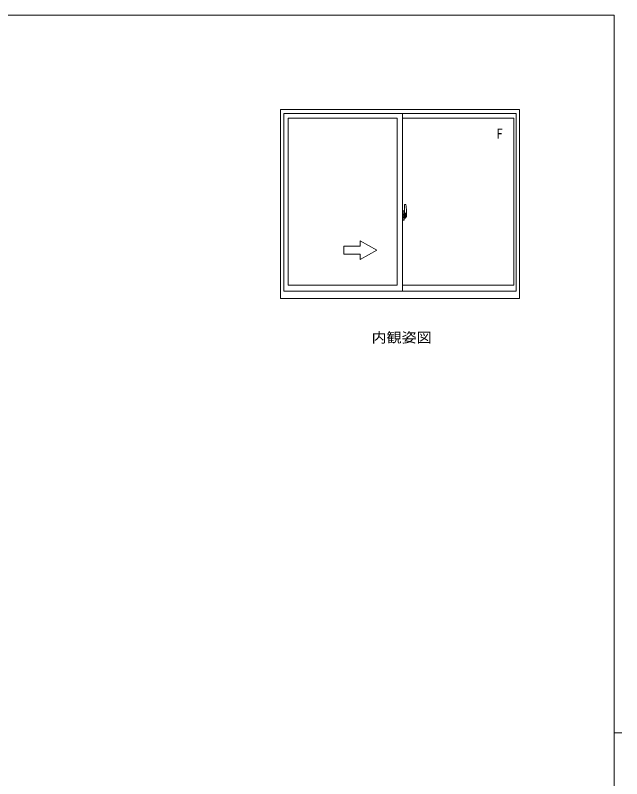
# Model space of a CAD drawing. Units: millimetres on the paper. Extents: x -420 to 373, y -297 to 267.
# Drawn here: x 133.1 to 355.1, y -14.9 to 264.4 of the extents above; entities that cross this region are included whole.
import ezdxf
from ezdxf.enums import TextEntityAlignment as Align

# ---------------------------------------------------------------- set-up
doc = ezdxf.new("R2010")
doc.units = ezdxf.units.MM
doc.linetypes.add('CHAIN2', pattern=[12, 9, -1, 1, -1])
doc.layers.add('0-1_YKK_ZWAK', color=7, linetype='Continuous', lineweight=9)
doc.layers.add('0-5_YKK_A1', color=4, linetype='Continuous', lineweight=9)
doc.layers.add('0-2_USER1', color=3, linetype='Continuous')
doc.styles.add('ＭＳ ゴシック', font='')
doc.styles.get('ＭＳ ゴシック').set_extended_font_data('MS Gothic')

msp = doc.modelspace()

# ---------------------------------------------------------------- linework, layer by layer
at = {"layer": '0-1_YKK_ZWAK'}
for p, q in [((352.3, 264.4), (-417.7, 264.4)), ((352.3, 264.4), (352.3, -260.6)), ((352.3, 1.9), (355.1, 1.9))]:
    msp.add_line(p, q, dxfattribs=at)
at = {"layer": '0-5_YKK_A1'}
for p, q in [((230.169, 160.724), (230.169, 229.974)), ((230.169, 229.974), (317.669, 229.974)), ((317.669, 229.974), (317.669, 160.724)), ((231.419, 163.474), (231.419, 228.474)), ((231.419, 228.474), (316.419, 228.474)), ((233.019, 165.674), (233.019, 226.724)), ((233.019, 226.724), (272.919, 226.724)), ((272.919, 165.674), (272.919, 226.724)), ((274.919, 163.474), (274.919, 228.474)), ((274.919, 226.724), (315.569, 226.724)), ((315.569, 226.724), (315.569, 165.674)), ((316.419, 228.474), (316.419, 163.474)), ((275.344, 192.884), (274.919, 192.899)), ((274.919, 192.899), (274.919, 189.399)), ((275.344, 192.884), (275.344, 191.899)), ((275.344, 192.854), (275.344, 191.899)), ((275.369, 192.854), (275.344, 192.854)), ((275.369, 192.879), (275.369, 191.924)), ((275.369, 192.879), (275.444, 192.879)), ((275.494, 192.829), (275.494, 191.924)), ((275.619, 195.123), (275.619, 191.864)), ((276.079, 195.133), (275.645, 195.148)), ((276.319, 192.879), (276.319, 190.662)), ((274.919, 191.287), (274.934, 191.287)), ((274.919, 190.962), (274.934, 190.962)), ((274.934, 191.509), (274.934, 190.44)), ((274.934, 191.509), (274.934, 191.503)), ((274.949, 191.523), (275.409, 191.507)), ((275.409, 190.441), (274.949, 190.425)), ((274.969, 190.549), (274.969, 190.492)), ((274.994, 190.574), (275.344, 190.574)), ((275.344, 190.467), (274.994, 190.467)), ((275.054, 191.639), (275.054, 191.569)), ((275.079, 191.664), (275.239, 191.664)), ((275.239, 191.544), (275.079, 191.544)), ((275.264, 191.639), (275.264, 191.569)), ((275.344, 191.899), (275.47, 191.895)), ((275.344, 191.899), (275.469, 191.899)), ((275.344, 190.399), (275.47, 190.404)), ((275.344, 189.444), (275.344, 190.399)), ((275.344, 190.399), (275.469, 190.399)), ((275.369, 191.924), (275.494, 191.924)), ((275.369, 190.549), (275.369, 190.492)), ((275.369, 189.419), (275.369, 190.374)), ((275.369, 190.374), (275.494, 190.374)), ((275.434, 191.483), (275.434, 190.466)), ((275.446, 191.484), (275.446, 190.815)), ((275.469, 191.899), (275.469, 191.924)), ((275.469, 190.399), (275.469, 190.374)), ((275.494, 191.557), (275.494, 191.87)), ((275.595, 191.722), (275.494, 191.724)), ((275.494, 190.429), (275.494, 190.741)), ((275.494, 190.574), (275.595, 190.576)), ((275.494, 189.469), (275.494, 190.374)), ((275.524, 191.122), (275.694, 191.122)), ((275.619, 191.904), (275.619, 191.345)), ((275.619, 191.864), (275.634, 191.864)), ((275.619, 191.345), (275.619, 191.697)), ((275.619, 191.407), (275.619, 191.641)), ((275.619, 191.448), (275.694, 191.448)), ((275.619, 190.601), (275.619, 191.122)), ((275.619, 191.122), (275.619, 190.323)), ((275.634, 191.864), (275.634, 191.567)), ((275.634, 191.567), (275.809, 191.567)), ((275.694, 191.739), (275.694, 191.789)), ((275.694, 191.567), (275.694, 191.345)), ((275.694, 191.121), (275.694, 191.122)), ((275.694, 191.121), (275.694, 190.323)), ((275.794, 191.121), (275.694, 191.121)), ((275.694, 191.047), (275.694, 191.121)), ((275.794, 191.047), (275.694, 191.047)), ((275.694, 191.001), (275.694, 191.047)), ((275.794, 191.001), (275.694, 191.001)), ((275.694, 190.808), (275.694, 191.001)), ((275.694, 190.978), (275.694, 190.708)), ((275.794, 190.808), (275.694, 190.808)), ((275.694, 190.754), (275.694, 190.808)), ((275.794, 190.754), (275.694, 190.754)), ((275.694, 190.749), (275.694, 190.754)), ((275.694, 190.749), (275.694, 190.618)), ((275.694, 190.708), (275.706, 190.708)), ((275.694, 190.618), (275.694, 190.606)), ((275.694, 190.606), (275.694, 190.555)), ((275.732, 192.016), (276.119, 192.016)), ((276.094, 191.944), (275.732, 191.944)), ((275.894, 190.286), (275.732, 190.286)), ((275.732, 190.211), (275.919, 190.211)), ((276.029, 190.514), (275.741, 190.514)), ((275.794, 191.122), (275.794, 191.32)), ((275.794, 191.235), (275.809, 191.235)), ((275.794, 191.121), (275.794, 191.122)), ((275.794, 191.047), (275.794, 191.121)), ((275.794, 191.001), (275.794, 191.047)), ((275.794, 190.808), (275.794, 191.001)), ((275.794, 190.754), (275.794, 190.808)), ((275.794, 190.749), (275.794, 190.754)), ((276.029, 190.66), (275.794, 190.66)), ((275.809, 191.567), (275.809, 190.749)), ((275.809, 190.784), (275.849, 190.784)), ((275.849, 190.784), (275.849, 190.749)), ((275.849, 190.777), (276.064, 190.777)), ((275.919, 190.261), (275.919, 190.211)), ((276.029, 190.708), (276.064, 190.708)), ((276.029, 190.529), (276.029, 190.66)), ((276.029, 190.514), (276.029, 190.529)), ((276.064, 190.777), (276.064, 190.605)), ((276.271, 190.612), (276.064, 190.605)), ((276.094, 190.964), (276.094, 191.944)), ((276.118, 190.907), (276.119, 190.954)), ((276.118, 190.917), (276.119, 190.954)), ((276.119, 190.957), (276.119, 192.016)), ((276.119, 190.954), (276.119, 190.957)), ((275.369, 189.444), (275.344, 189.444)), ((275.369, 189.419), (275.444, 189.419)), ((265.419, 178.474), (259.419, 181.938)), ((259.419, 179.974), (259.419, 181.938)), ((265.419, 178.474), (259.419, 175.01)), ((259.419, 175.01), (259.419, 176.974)), ((272.919, 165.674), (233.019, 165.674)), ((315.569, 165.674), (274.919, 165.674)), ((316.419, 163.474), (231.419, 163.474)), ((317.669, 160.724), (230.169, 160.724))]:
    msp.add_line(p, q, dxfattribs=at)
at = {"layer": '0-5_YKK_A1', "linetype": 'CHAIN2'}
msp.add_line((276.491, 190.974), (274.755, 190.974), dxfattribs=at)
at = {"layer": '0-5_YKK_A1'}
for points in [[(275.344, 190.399), (275.344, 189.414), (274.919, 189.399)], [(274.934, 191.509), (274.936, 191.516), (274.942, 191.522), (274.95, 191.523)], [(274.95, 190.425), (274.942, 190.427), (274.936, 190.432), (274.934, 190.44)], [(275.433, 191.491), (275.434, 191.487), (275.434, 191.483)], [(275.434, 190.466), (275.434, 190.461), (275.433, 190.457)], [(275.446, 191.484), (275.447, 191.484), (275.455, 191.485), (275.465, 191.491), (275.477, 191.503), (275.49, 191.529), (275.494, 191.557)], [(275.494, 190.741), (275.494, 190.75), (275.487, 190.779), (275.48, 190.792), (275.47, 190.803), (275.462, 190.81), (275.452, 190.814), (275.446, 190.815)], [(275.694, 191.345), (275.524, 191.345), (275.524, 191.147)], [(275.694, 191.147), (275.524, 191.147), (275.524, 191.122)], [(275.694, 191.906), (275.694, 191.567), (275.694, 191.345)], [(275.694, 191.345), (275.765, 191.338), (275.794, 191.32)], [(275.694, 191.147), (275.765, 191.139), (275.794, 191.122)], [(276.029, 190.66), (276.029, 190.749), (275.794, 190.749), (275.694, 190.749)], [(275.697, 190.539), (275.695, 190.546), (275.694, 190.555)], [(275.697, 190.539), (275.701, 190.532), (275.705, 190.527), (275.716, 190.519), (275.731, 190.514), (275.748, 190.514), (275.759, 190.516), (275.771, 190.519), (275.794, 190.529), (275.794, 190.529)], [(275.919, 190.211), (275.941, 190.242), (275.952, 190.258)], [(259.419, 179.974), (253.419, 179.974), (253.419, 176.974), (259.419, 176.974)]]:
    msp.add_lwpolyline(points, dxfattribs=at)
for centre, radius, start, end in [((275.444, 192.829), 0.05, 0, 90), ((275.644, 195.123), 0.025, 88, 180), ((276.077, 195.083), 0.05, 9.79346, 88), ((263.069, 192.838), 13.25, 0.17856, 9.79346), ((274.994, 190.549), 0.025, 90, 180), ((274.994, 190.492), 0.025, 180, 270), ((275.079, 191.639), 0.025, 90, 180), ((275.079, 191.569), 0.025, 180, 270), ((275.239, 191.639), 0.025, 0, 90), ((275.239, 191.569), 0.025, 270, 0), ((275.344, 190.549), 0.025, 0, 90), ((275.344, 190.492), 0.025, 270, 0), ((275.409, 191.482), 0.0254, 22.09753, 91.00793), ((275.409, 190.467), 0.0256, 269.33273, 337.56177), ((275.469, 191.87), 0.025, 0, 88), ((275.469, 190.429), 0.025, 271.99998, 0), ((275.594, 191.697), 0.025, 0, 88.99998), ((275.594, 190.601), 0.025, 270.99997, 0), ((275.732, 191.904), 0.113, 90, 180), ((275.732, 190.323), 0.113, 180, 270), ((275.789, 190.755), 0.095, 183.2594, 273.08768), ((275.732, 191.906), 0.0375, 90, 180), ((275.732, 190.323), 0.0375, 180, 270), ((275.209, 190.838), 0.88, 321.17381, 347.94702), ((275.894, 190.261), 0.025, 0, 90), ((275.17, 190.818), 0.933, 323.36708, 346.8425), ((274.811, 190.896), 1.307, 330.76877, 347.14854), ((275.209, 190.838), 0.88, 347.94702, 350.0179), ((274.623, 190.924), 1.472, 350.6691, 1.57924), ((275.17, 190.818), 0.933, 346.8425, 351.37085), ((274.811, 190.896), 1.307, 347.14854, 0.46379), ((274.643, 190.955), 1.476, 349.18681, 0.08105), ((276.094, 191.969), 0.025, 270, 0), ((276.269, 190.662), 0.05, 272, 0), ((275.444, 189.469), 0.05, 270, 0)]:
    msp.add_arc(centre, radius, start, end, dxfattribs=at)

# ---------------------------------------------------------------- texts
at = {"layer": '0-2_USER1', "style": 'ＭＳ ゴシック', "width": 1.1}
msp.add_text('内観姿図', height=3.666, dxfattribs=at).set_placement((263.55, 143.587), align=Align.BOTTOM_LEFT)
at = {"layer": '0-5_YKK_A1', "color": 3, "style": 'ＭＳ ゴシック'}
msp.add_text('F', height=3.666, dxfattribs=at).set_placement((309.135, 218.148), align=Align.BOTTOM_LEFT)

doc.saveas('drawing.dxf')
